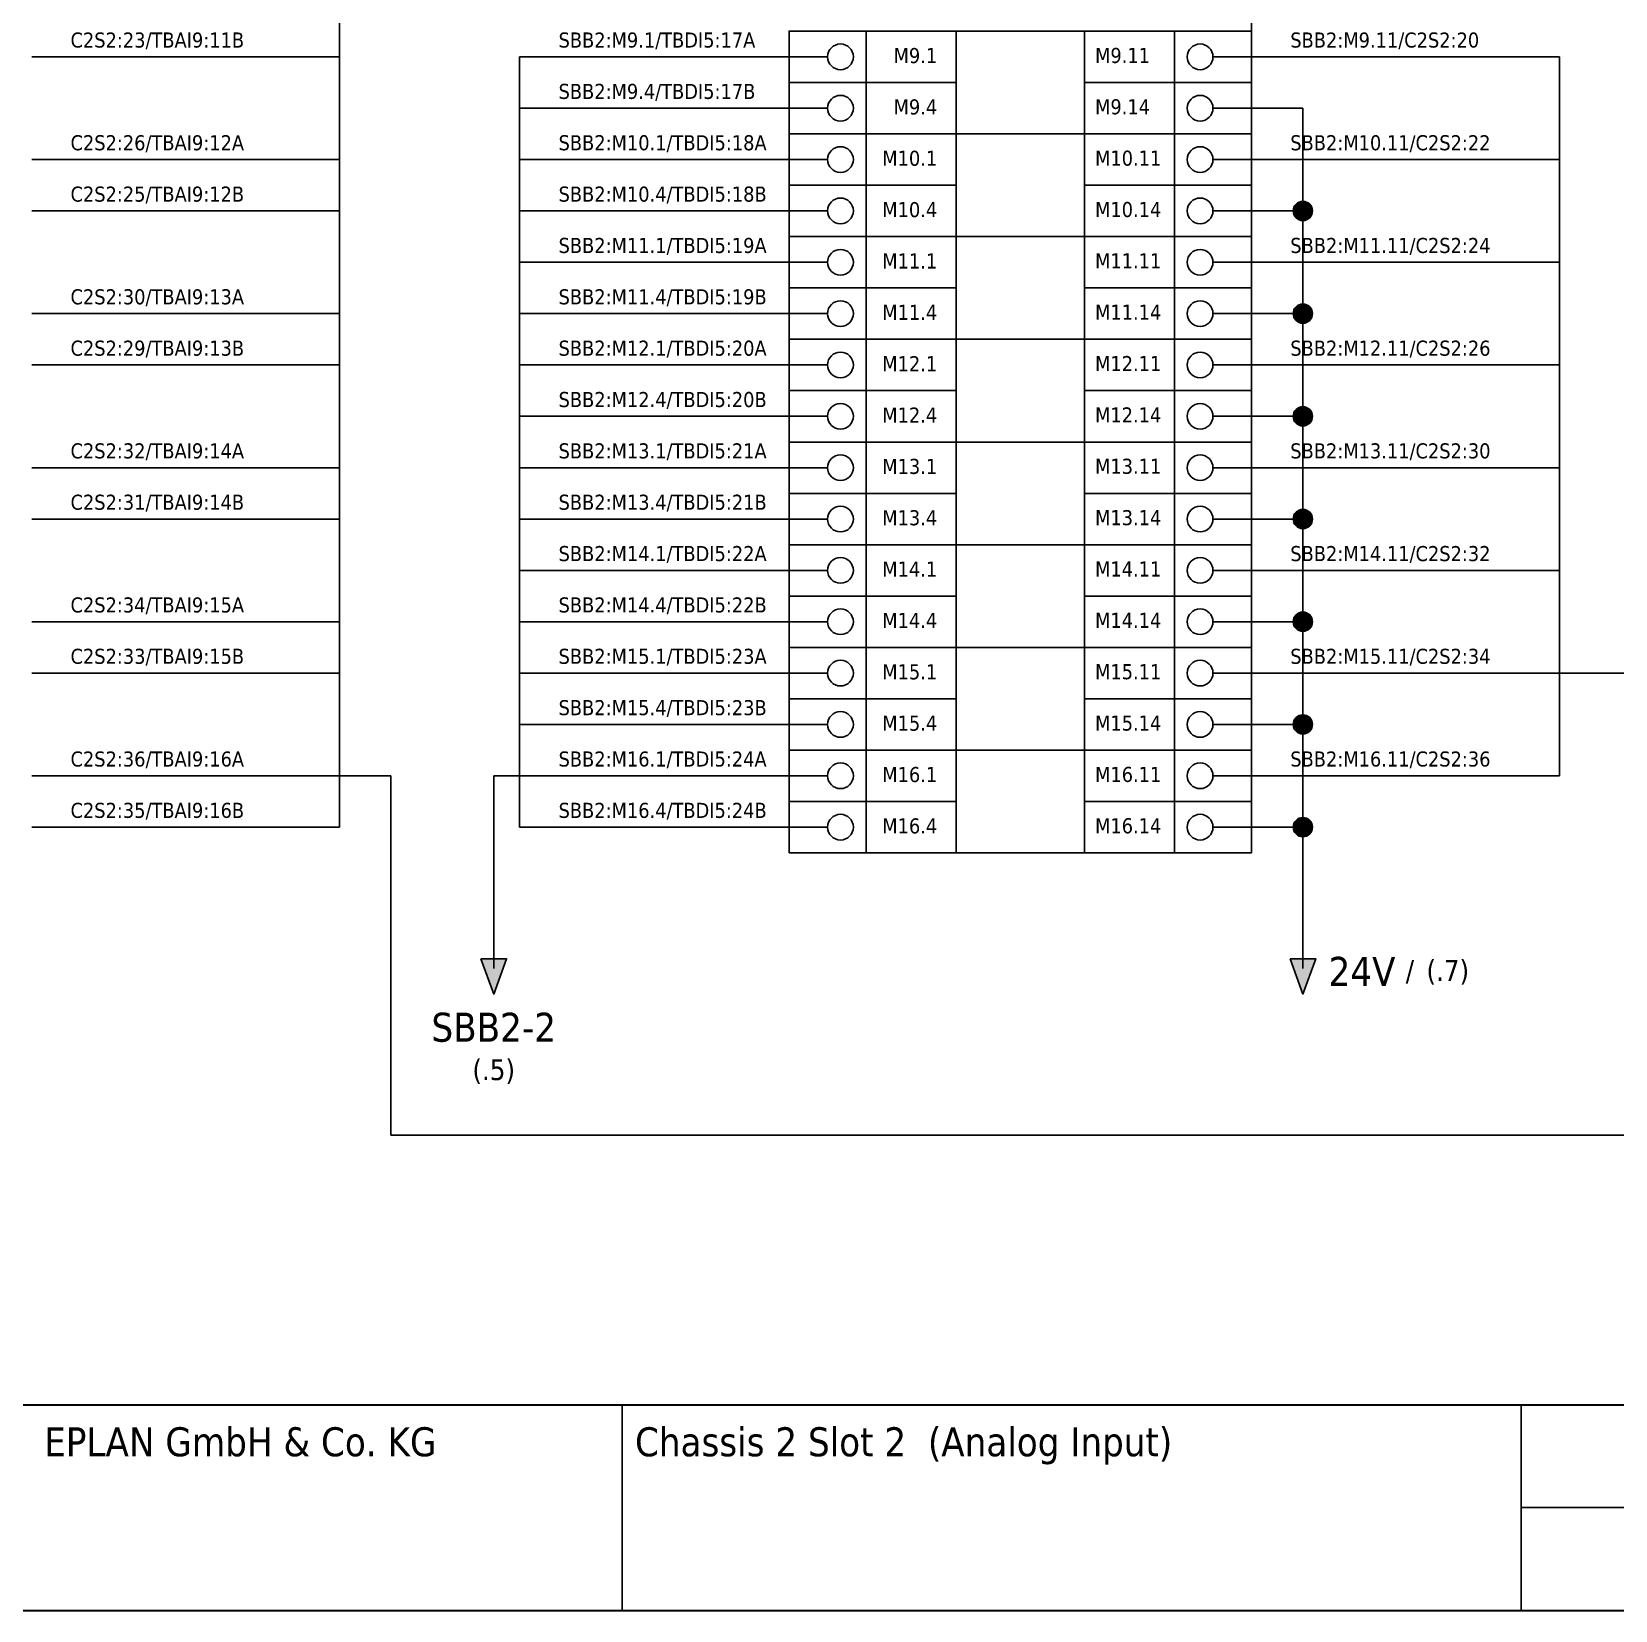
# Model space of a CAD drawing. Header units: millimetres. Extents: x 0 to 1792788, y -13 to 262234.
# Drawn here: x 184 to 307.3, y 0 to 123 of the extents above; entities that cross this region are included whole.
import ezdxf
from ezdxf.enums import TextEntityAlignment as Align

# ---------------------------------------------------------------- set-up
doc = ezdxf.new("R2010")
doc.units = ezdxf.units.MM
doc.linetypes.add('EPL_DASH', pattern=[1, 0.5, -0.5])
for name, color, linetype, lineweight in [('EPLAN201', 7, 'Continuous', 35), ('EPLAN300', 5, 'Continuous', 25), ('EPLAN303', 6, 'Continuous', 25), ('EPLAN306', 6, 'EPL_DASH', 25), ('EPLAN311', 7, 'Continuous', 25), ('EPLAN317', 7, 'Continuous', 25), ('EPLAN400', 5, 'Continuous', 35), ('EPLAN403', 5, 'Continuous', 35), ('EPLAN405', 7, 'Continuous', 25), ('EPLAN421', 5, 'Continuous', 35), ('EPLAN429', 251, 'Continuous', 35), ('EPLAN440', 73, 'Continuous', 35), ('EPLAN441', 73, 'Continuous', 35), ('EPLAN442', 73, 'Continuous', 35), ('EPLAN451', 7, 'Continuous', 35), ('EPLAN452', 7, 'Continuous', 35), ('EPLAN453', 7, 'Continuous', 35), ('EPLAN500', 7, 'Continuous', 35), ('EPLAN501', 7, 'Continuous', 35), ('EPLAN502', 7, 'Continuous', 35), ('EPLAN503', 7, 'Continuous', 35), ('EPLAN504', 7, 'Continuous', 35)]:
    doc.layers.add(name, color=color, linetype=linetype, lineweight=lineweight)
doc.styles.add('Tahoma', font='')
doc.styles.get('Tahoma').set_extended_font_data('Tahoma')

# ---------------------------------------------------------------- blocks, each defined once
blk = doc.blocks.new('EPLFRAME')
at = {"layer": 'EPLAN201', "linetype": 'Continuous', "lineweight": 35, "ltscale": 4}
blk.add_line((0, 16), (420, 16), dxfattribs=at)
at = {"layer": 'EPLAN201', "linetype": 'Continuous', "lineweight": 25, "ltscale": 4}
for p, q in [((230, 0), (230, 16)), ((300, 0), (300, 16)), ((300, 8), (420, 8))]:
    blk.add_line(p, q, dxfattribs=at)
at = {"layer": 'EPLAN201', "linetype": 'Continuous', "lineweight": 35, "ltscale": 4}
blk.add_lwpolyline([(0, 0), (420, 0), (420, 297), (0, 297)], close=True, dxfattribs=at)
at = {"layer": 'EPLAN451', "color": 7, "style": 'Tahoma'}
for tag, p, height in [('14_10014', (101, 12), 2.26), ('14_10015', (185, 12), 2.26), ('14_10011', (101, 5), 2.26), ('14_10013', (332, 5), 1.63), ('14_10151', (73, 1), 1.63), ('14_10300', (415, 1), 1.63)]:
    blk.add_attdef(tag, p, '', height=height, dxfattribs=at)
blk.add_attdef('4_25020', text='', height=1.63, dxfattribs=at).set_placement((413, 1), align=Align.RIGHT)
at = {"layer": 'EPLAN452', "color": 7, "style": 'Tahoma'}
for tag, p, height in [('4_11041', (1, 17), 2.26), ('4_11071[1]', (1, 13), 1.63), ('4_11074[1]', (21, 13), 1.63), ('4_11070[1]', (41, 13), 1.63), ('4_11024', (73, 13), 1.63), ('4_11011', (231, 12), 2.26), ('4_11030', (301, 12), 2.26), ('4_20132_1001', (374, 13), 1.63), ('4_11071[2]', (1, 9), 1.63), ('4_11074[2]', (21, 9), 1.63), ('4_11070[2]', (41, 9), 1.63), ('4_11022', (73, 9), 1.63), ('4_20134_1001', (374, 9), 1.63), ('4_11071[3]', (1, 5), 1.63), ('4_11074[3]', (21, 5), 1.63), ('4_11070[3]', (41, 5), 1.63), ('4_11080', (73, 5), 1.63), ('4_11059', (301, 5), 1.63)]:
    blk.add_attdef(tag, p, '', height=height, dxfattribs=at)
for tag, height, p in [('4_11040', 2.26, (419, 17)), ('4_11000', 1.63, (419, 5)), ('4_11085', 1.63, (141, 1)), ('4_11086', 1.63, (183, 1))]:
    blk.add_attdef(tag, text='', height=height, dxfattribs=at).set_placement(p, align=Align.RIGHT)
at = {"layer": 'EPLAN453', "color": 7, "style": 'Tahoma'}
for tag, p in [('53_19005_1', (21, 293)), ('53_19005', (63, 293)), ('53_19005_8', (105, 293)), ('53_19005_6', (147, 293)), ('53_19005_7', (189, 293)), ('53_19005_9', (231, 293)), ('53_19005_3', (273, 293)), ('53_19005_2', (315, 293)), ('53_19005_4', (357, 293)), ('53_19005_5', (399, 293))]:
    blk.add_attdef(tag, text='', height=1.35, dxfattribs=at).set_placement(p, align=Align.BOTTOM_CENTER)
blk = doc.blocks.new('EPLSYM_LibrarySPECIAL_Symbol1_Variant0_Placement1')
at = {"layer": 'EPLAN306', "lineweight": 25, "ltscale": 4}
blk.add_lwpolyline([(0, -143), (36, -143), (36, 0), (0, 0)], close=True, dxfattribs=at)
at = {"layer": 'EPLAN400', "color": 5, "style": 'Tahoma'}
blk.add_attdef('17_20010', text='', height=2.2575, dxfattribs=at).set_placement((-1.5, -0.9515), align=Align.TOP_CENTER)
at = {"layer": 'EPLAN440', "color": 73, "style": 'Tahoma'}
blk.add_attdef('17_20300', text='', height=1.6254, dxfattribs=at).set_placement((-1.5, -4.57508), align=Align.TOP_RIGHT)
at = {"layer": 'EPLAN500', "color": 7, "style": 'Tahoma'}
blk.add_attdef('17_20027', text='', height=1.6254, dxfattribs=at).set_placement((-1.5, -7.43762), align=Align.TOP_CENTER)
at = {"layer": 'EPLAN501', "color": 7, "style": 'Tahoma'}
blk.add_attdef('17_20011', text='', height=1.6254, dxfattribs=at).set_placement((-1.5, -12.67508), align=Align.TOP_CENTER)
at = {"layer": 'EPLAN502', "color": 7, "style": 'Tahoma'}
blk.add_attdef('17_20025', text='', height=1.6254, dxfattribs=at).set_placement((-1.5, -15.37508), align=Align.TOP_RIGHT)
at = {"layer": 'EPLAN503', "color": 7, "style": 'Tahoma'}
blk.add_attdef('17_20024', text='', height=1.6254, dxfattribs=at).set_placement((-1.5, -18.07508), align=Align.TOP_RIGHT)
at = {"layer": 'EPLAN504', "color": 7, "style": 'Tahoma'}
blk.add_attdef('17_20901[1]', text='', height=1.6254, dxfattribs=at).set_placement((-1.5, -9.97508), align=Align.TOP_RIGHT)
blk = doc.blocks.new('EPLSYM_LibrarySPECIAL_Symbol13_Variant3_Placement1')
at = {"layer": 'EPLAN303', "lineweight": 25, "ltscale": 4}
blk.add_line((4, 0), (1, 0), dxfattribs=at)
blk.add_circle((0, 0), 1, dxfattribs=at)
at = {"layer": 'EPLAN421', "color": 5, "style": 'Tahoma'}
blk.add_attdef('17_20039', text='', height=1.1739, dxfattribs=at).set_placement((2.3, 4), align=Align.BOTTOM_LEFT)
at = {"layer": 'EPLAN429', "color": 251, "style": 'Tahoma'}
blk.add_attdef('17_20011', text='', height=1.6254, dxfattribs=at).set_placement((-76.87, -0.16254), align=Align.MIDDLE_RIGHT)
at = {"layer": 'EPLAN441', "color": 73, "style": 'Tahoma'}
blk.add_attdef('17_20301', text='', height=1.6254, dxfattribs=at).set_placement((-33.62, -0.16254), align=Align.MIDDLE_RIGHT)
blk = doc.blocks.new('EPLSYM_LibrarySPECIAL_Symbol13_Variant1_Placement1')
at = {"layer": 'EPLAN303', "lineweight": 25, "ltscale": 4}
blk.add_line((-4, 0), (-1, 0), dxfattribs=at)
blk.add_circle((0, 0), 1, dxfattribs=at)
at = {"layer": 'EPLAN421', "color": 5, "style": 'Tahoma'}
blk.add_attdef('17_20039', text='', height=1.1739, dxfattribs=at).set_placement((-2.3, 4), align=Align.BOTTOM_RIGHT)
at = {"layer": 'EPLAN429', "color": 251, "style": 'Tahoma'}
blk.add_attdef('17_20011', text='', height=1.6254, dxfattribs=at).set_placement((76.87, -0.16254), align=Align.MIDDLE_LEFT)
at = {"layer": 'EPLAN441', "color": 73, "style": 'Tahoma'}
blk.add_attdef('17_20301', text='', height=1.6254, dxfattribs=at).set_placement((33.62, -0.16254), align=Align.MIDDLE_LEFT)
blk = doc.blocks.new('EPLSYM_LibrarySPECIAL_Symbol308_Variant0_Placement0')
at = {"layer": 'EPLAN405', "color": 7, "style": 'Tahoma'}
for tag, p in [('17_31011', (1.5, 6.35)), ('17_31002', (1.5, 0.5))]:
    blk.add_attdef(tag, text='', height=1.17, dxfattribs=at).set_placement(p, align=Align.BOTTOM_LEFT)
for tag, p in [('17_31004', (1.5, 4.4)), ('17_31003', (1.5, 2.45))]:
    blk.add_attdef(tag, p, '', height=1.17, dxfattribs=at)
blk = doc.blocks.new('EPLSYM_LibrarySPECIAL_Symbol8_Variant3_Placement1')
at = {"layer": 'EPLAN311', "linetype": 'Continuous', "ltscale": 4}
blk.add_hatch(color=256, dxfattribs=at).paths.add_polyline_path([(-1, 0.75), (0, -2), (1, 0.75)], flags=0)
blk.add_line((0, 2), (0, 0.75), dxfattribs=at)
blk.add_lwpolyline([(-1, 0.75), (0, -2), (1, 0.75)], close=True, dxfattribs=at)
at = {"layer": 'EPLAN403', "color": 5, "style": 'Tahoma'}
blk.add_attdef('70_20010', text='', height=2.2575, dxfattribs=at).set_placement((0, -3.4515), align=Align.TOP_CENTER)
at = {"layer": 'EPLAN442', "color": 73, "style": 'Tahoma'}
blk.add_attdef('70_24300', text='', height=1.6254, dxfattribs=at).set_placement((0, -7.07508), align=Align.TOP_CENTER)

msp = doc.modelspace()

# ---------------------------------------------------------------- hatches: boundary and pattern name
at = {"layer": 'EPLAN311', "linetype": 'Continuous', "lineweight": 25, "ltscale": 4}
h = msp.add_hatch(color=7, dxfattribs=at)
edge = h.paths.add_edge_path(flags=0)
edge.add_arc((283, 109), 0.75, 0, 360)
h = msp.add_hatch(color=7, dxfattribs=at)
edge = h.paths.add_edge_path(flags=0)
edge.add_arc((283, 101), 0.75, 0, 360)
h = msp.add_hatch(color=7, dxfattribs=at)
edge = h.paths.add_edge_path(flags=0)
edge.add_arc((283, 93), 0.75, 0, 360)
h = msp.add_hatch(color=7, dxfattribs=at)
edge = h.paths.add_edge_path(flags=0)
edge.add_arc((283, 85), 0.75, 0, 360)
h = msp.add_hatch(color=7, dxfattribs=at)
edge = h.paths.add_edge_path(flags=0)
edge.add_arc((283, 77), 0.75, 0, 360)
h = msp.add_hatch(color=7, dxfattribs=at)
edge = h.paths.add_edge_path(flags=0)
edge.add_arc((283, 69), 0.75, 0, 360)
h = msp.add_hatch(color=7, dxfattribs=at)
edge = h.paths.add_edge_path(flags=0)
edge.add_arc((283, 61), 0.75, 0, 360)

# ---------------------------------------------------------------- linework, layer by layer
at = {"layer": 'EPLAN300', "lineweight": 25, "ltscale": 4}
for points in [[(243, 119), (249, 119), (249, 123), (243, 123)], [(249, 115), (273, 115), (273, 123), (249, 123)], [(249, 119), (256, 119), (256, 123), (249, 123)], [(266, 119), (273, 119), (273, 123), (266, 123)], [(273, 119), (279, 119), (279, 123), (273, 123)], [(243, 115), (249, 115), (249, 119), (243, 119)], [(249, 115), (256, 115), (256, 119), (249, 119)], [(266, 115), (273, 115), (273, 119), (266, 119)], [(273, 115), (279, 115), (279, 119), (273, 119)], [(243, 111), (249, 111), (249, 115), (243, 115)], [(249, 107), (273, 107), (273, 115), (249, 115)], [(249, 111), (256, 111), (256, 115), (249, 115)], [(266, 111), (273, 111), (273, 115), (266, 115)], [(273, 111), (279, 111), (279, 115), (273, 115)], [(243, 107), (249, 107), (249, 111), (243, 111)], [(249, 107), (256, 107), (256, 111), (249, 111)], [(266, 107), (273, 107), (273, 111), (266, 111)], [(273, 107), (279, 107), (279, 111), (273, 111)], [(243, 103), (249, 103), (249, 107), (243, 107)], [(249, 99), (273, 99), (273, 107), (249, 107)], [(249, 103), (256, 103), (256, 107), (249, 107)], [(266, 103), (273, 103), (273, 107), (266, 107)], [(273, 103), (279, 103), (279, 107), (273, 107)], [(243, 99), (249, 99), (249, 103), (243, 103)], [(249, 99), (256, 99), (256, 103), (249, 103)], [(266, 99), (273, 99), (273, 103), (266, 103)], [(273, 99), (279, 99), (279, 103), (273, 103)], [(243, 95), (249, 95), (249, 99), (243, 99)], [(249, 91), (273, 91), (273, 99), (249, 99)], [(249, 95), (256, 95), (256, 99), (249, 99)], [(266, 95), (273, 95), (273, 99), (266, 99)], [(273, 95), (279, 95), (279, 99), (273, 99)], [(243, 91), (249, 91), (249, 95), (243, 95)], [(249, 91), (256, 91), (256, 95), (249, 95)], [(266, 91), (273, 91), (273, 95), (266, 95)], [(273, 91), (279, 91), (279, 95), (273, 95)], [(243, 87), (249, 87), (249, 91), (243, 91)], [(249, 83), (273, 83), (273, 91), (249, 91)], [(249, 87), (256, 87), (256, 91), (249, 91)], [(266, 87), (273, 87), (273, 91), (266, 91)], [(273, 87), (279, 87), (279, 91), (273, 91)], [(243, 83), (249, 83), (249, 87), (243, 87)], [(249, 83), (256, 83), (256, 87), (249, 87)], [(266, 83), (273, 83), (273, 87), (266, 87)], [(273, 83), (279, 83), (279, 87), (273, 87)], [(243, 79), (249, 79), (249, 83), (243, 83)], [(249, 75), (273, 75), (273, 83), (249, 83)], [(249, 79), (256, 79), (256, 83), (249, 83)], [(266, 79), (273, 79), (273, 83), (266, 83)], [(273, 79), (279, 79), (279, 83), (273, 83)], [(243, 75), (249, 75), (249, 79), (243, 79)], [(249, 75), (256, 75), (256, 79), (249, 79)], [(266, 75), (273, 75), (273, 79), (266, 79)], [(273, 75), (279, 75), (279, 79), (273, 79)], [(243, 71), (249, 71), (249, 75), (243, 75)], [(249, 67), (273, 67), (273, 75), (249, 75)], [(249, 71), (256, 71), (256, 75), (249, 75)], [(266, 71), (273, 71), (273, 75), (266, 75)], [(273, 71), (279, 71), (279, 75), (273, 75)], [(243, 67), (249, 67), (249, 71), (243, 71)], [(249, 67), (256, 67), (256, 71), (249, 71)], [(266, 67), (273, 67), (273, 71), (266, 71)], [(273, 67), (279, 67), (279, 71), (273, 71)], [(243, 63), (249, 63), (249, 67), (243, 67)], [(249, 59), (273, 59), (273, 67), (249, 67)], [(249, 63), (256, 63), (256, 67), (249, 67)], [(266, 63), (273, 63), (273, 67), (266, 67)], [(273, 63), (279, 63), (279, 67), (273, 67)], [(243, 59), (249, 59), (249, 63), (243, 63)], [(249, 59), (256, 59), (256, 63), (249, 63)], [(266, 59), (273, 59), (273, 63), (266, 63)], [(273, 59), (279, 59), (279, 63), (273, 63)]]:
    msp.add_lwpolyline(points, close=True, dxfattribs=at)
at = {"layer": 'EPLAN311', "color": 7, "ltscale": 4}
for p, q in [((184.05, 121), (208, 121)), ((245, 121), (222, 121)), ((277, 121), (302.97, 121)), ((245, 117), (222, 117)), ((184.05, 113), (208, 113)), ((245, 113), (222, 113)), ((277, 113), (302.97, 113)), ((184.05, 109), (208, 109)), ((245, 109), (222, 109)), ((245, 105), (222, 105)), ((277, 105), (302.97, 105)), ((184.05, 101), (208, 101)), ((245, 101), (222, 101)), ((184.05, 97), (208, 97)), ((245, 97), (222, 97)), ((277, 97), (302.97, 97)), ((245, 93), (222, 93)), ((184.05, 89), (208, 89)), ((245, 89), (222, 89)), ((277, 89), (302.97, 89)), ((184.05, 85), (208, 85)), ((245, 85), (222, 85)), ((245, 81), (222, 81)), ((277, 81), (302.97, 81)), ((184.05, 77), (208, 77)), ((245, 77), (222, 77)), ((184.05, 73), (208, 73)), ((245, 73), (222, 73)), ((277, 73), (302.97, 73)), ((245, 69), (222, 69)), ((184.05, 65), (208, 65)), ((245, 65), (222, 65)), ((277, 65), (302.97, 65)), ((184.05, 61), (208, 61)), ((245, 61), (222, 61))]:
    msp.add_line(p, q, dxfattribs=at)
at = {"layer": 'EPLAN311', "ltscale": 4}
for p, q in [((208, 121), (206, 121)), ((224, 121), (222, 121)), ((300.97, 121), (302.97, 121)), ((222, 117), (224, 117)), ((277, 117), (283, 117)), ((283, 109), (283, 117)), ((208, 113), (206, 113)), ((222, 113), (224, 113)), ((302.97, 113), (300.97, 113)), ((208, 109), (206, 109)), ((222, 109), (224, 109)), ((277, 109), (281, 109)), ((283, 101), (283, 109)), ((222, 105), (224, 105)), ((302.97, 105), (300.97, 105)), ((208, 101), (206, 101)), ((222, 101), (224, 101)), ((277, 101), (281, 101)), ((283, 93), (283, 101)), ((208, 97), (206, 97)), ((222, 97), (224, 97)), ((302.97, 97), (300.97, 97)), ((222, 93), (224, 93)), ((277, 93), (281, 93)), ((283, 85), (283, 93)), ((208, 89), (206, 89)), ((222, 89), (224, 89)), ((302.97, 89), (300.97, 89)), ((208, 85), (206, 85)), ((222, 85), (224, 85)), ((277, 85), (281, 85)), ((283, 77), (283, 85)), ((222, 81), (224, 81)), ((302.97, 81), (300.97, 81)), ((208, 77), (206, 77)), ((222, 77), (224, 77)), ((277, 77), (281, 77)), ((283, 69), (283, 77)), ((208, 73), (206, 73)), ((222, 73), (224, 73)), ((302.97, 73), (300.97, 73)), ((222, 69), (224, 69)), ((277, 69), (281, 69)), ((283, 69), (283, 61)), ((208, 65), (206, 65)), ((222, 65), (224, 65)), ((300.97, 65), (302.97, 65)), ((206, 61), (208, 61)), ((224, 61), (222, 61)), ((277, 61), (281, 61)), ((283, 61), (283, 50))]:
    msp.add_line(p, q, dxfattribs=at)
at = {"layer": 'EPLAN311', "color": 7, "linetype": 'Continuous', "lineweight": 25, "ltscale": 4}
for p, q in [((281, 117), (283, 117)), ((283, 117), (283, 115)), ((283, 111), (283, 107)), ((281, 109), (283, 109)), ((283, 103), (283, 99)), ((281, 101), (283, 101)), ((283, 95), (283, 91)), ((281, 93), (283, 93)), ((283, 87), (283, 83)), ((281, 85), (283, 85)), ((283, 79), (283, 75)), ((281, 77), (283, 77)), ((283, 71), (283, 67)), ((281, 69), (283, 69)), ((210, 65), (212, 65)), ((212, 65), (212, 63)), ((222, 65), (220, 65)), ((220, 65), (220, 63)), ((283, 63), (283, 59)), ((281, 61), (283, 61)), ((212, 39), (212, 37)), ((212, 37), (214, 37))]:
    msp.add_line(p, q, dxfattribs=at)
for centre in [(283, 109), (283, 101), (283, 93), (283, 85), (283, 77), (283, 69), (283, 61)]:
    msp.add_circle(centre, 0.75, dxfattribs=at)
at = {"layer": 'EPLAN317', "lineweight": 25, "ltscale": 4}
for p, q in [((208, 125), (208, 121)), ((208, 123), (208, 119)), ((208, 113), (208, 121)), ((222, 117), (222, 121)), ((222, 121), (222, 119)), ((302.97, 113), (302.97, 121)), ((302.97, 119), (302.97, 121)), ((222, 119), (222, 115)), ((222, 113), (222, 117)), ((208, 115), (208, 111)), ((222, 115), (222, 111)), ((302.97, 115), (302.97, 111)), ((208, 113), (208, 109)), ((222, 113), (222, 109)), ((302.97, 113), (302.97, 105)), ((208, 111), (208, 107)), ((222, 111), (222, 107)), ((208, 101), (208, 109)), ((222, 105), (222, 109)), ((222, 107), (222, 103)), ((302.97, 107), (302.97, 103)), ((222, 105), (222, 101)), ((302.97, 105), (302.97, 97)), ((208, 103), (208, 99)), ((222, 103), (222, 99)), ((208, 101), (208, 97)), ((222, 97), (222, 101)), ((208, 99), (208, 95)), ((222, 99), (222, 95)), ((302.97, 99), (302.97, 95)), ((208, 89), (208, 97)), ((222, 97), (222, 93)), ((302.97, 97), (302.97, 89)), ((222, 95), (222, 91)), ((222, 89), (222, 93)), ((208, 91), (208, 87)), ((222, 91), (222, 87)), ((302.97, 91), (302.97, 87)), ((208, 89), (208, 85)), ((222, 89), (222, 85)), ((302.97, 89), (302.97, 81)), ((208, 87), (208, 83)), ((222, 87), (222, 83)), ((208, 77), (208, 85)), ((222, 81), (222, 85)), ((222, 83), (222, 79)), ((302.97, 83), (302.97, 79)), ((222, 81), (222, 77)), ((302.97, 81), (302.97, 73)), ((208, 79), (208, 75)), ((222, 79), (222, 75)), ((208, 77), (208, 73)), ((222, 73), (222, 77)), ((208, 75), (208, 71)), ((222, 75), (222, 71)), ((302.97, 75), (302.97, 71)), ((208, 73), (208, 65)), ((222, 73), (222, 69)), ((302.97, 73), (302.97, 65)), ((302.97, 73), (344, 73)), ((302.97, 73), (304.97, 73)), ((222, 71), (222, 67)), ((222, 69), (222, 65)), ((208, 67), (208, 63)), ((222, 67), (222, 63)), ((302.97, 67), (302.97, 65)), ((208, 65), (208, 61)), ((208, 65), (212, 65)), ((208, 65), (210, 65)), ((212, 65), (212, 37)), ((222, 65), (220, 65)), ((220, 65), (220, 50)), ((222, 65), (220, 65)), ((222, 65), (222, 61)), ((208, 63), (208, 61)), ((222, 61), (222, 63)), ((314, 37), (212, 37))]:
    msp.add_line(p, q, dxfattribs=at)

# ---------------------------------------------------------------- block references
ref = msp.add_blockref('EPLFRAME', (0, 0))
ref.add_attrib('4_11011', 'Chassis 2 Slot 2  (Analog Input)', (231, 12), dxfattribs={"layer": 'EPLAN452', "color": 7, "height": 2.2575, "style": 'Tahoma'})
ref.add_attrib('14_10015', 'EPLAN GmbH & Co. KG', (185, 12), dxfattribs={"layer": 'EPLAN451', "color": 7, "height": 2.2575, "style": 'Tahoma'})
ref = msp.add_blockref('EPLSYM_LibrarySPECIAL_Symbol1_Variant0_Placement1', (243, 202))
ref.add_attrib('17_20010', 'SBB2', dxfattribs={"layer": 'EPLAN400', "color": 5, "height": 2.257, "style": 'Tahoma'}).set_placement((260.75, 201.32), align=Align.TOP_CENTER)
ref.add_attrib('17_20027', 'SAFETY BARRIER', dxfattribs={"layer": 'EPLAN500', "color": 7, "height": 1.6254, "style": 'Tahoma'}).set_placement((260.75, 197.54), align=Align.TOP_CENTER)
ref.add_attrib('17_20011', 'HiCTB16-SCT-44C-SC-RA', dxfattribs={"layer": 'EPLAN501', "color": 7, "height": 1.6254, "style": 'Tahoma'}).set_placement((260.75, 192.3), align=Align.TOP_CENTER)
ref.add_attrib('17_20027/1', 'TERMINATION BOARD', dxfattribs={"layer": 'EPLAN500', "color": 7, "height": 1.6254, "style": 'Tahoma'}).set_placement((260.75, 195.1), align=Align.TOP_CENTER)
ref = msp.add_blockref('EPLSYM_LibrarySPECIAL_Symbol308_Variant0_Placement0', (187, 121))
ref.add_attrib('17_31011', 'C2S2:23/TBAI9:11B', dxfattribs={"layer": 'EPLAN405', "color": 7, "height": 1.1739, "style": 'Tahoma'}).set_placement((187.05, 121.37), align=Align.BOTTOM_LEFT)
ref = msp.add_blockref('EPLSYM_LibrarySPECIAL_Symbol308_Variant0_Placement0', (225, 121))
ref.add_attrib('17_31011', 'SBB2:M9.1/TBDI5:17A', dxfattribs={"layer": 'EPLAN405', "color": 7, "height": 1.1739, "style": 'Tahoma'}).set_placement((225.05, 121.37), align=Align.BOTTOM_LEFT)
ref = msp.add_blockref('EPLSYM_LibrarySPECIAL_Symbol308_Variant0_Placement0', (281.97, 121))
ref.add_attrib('17_31011', 'SBB2:M9.11/C2S2:20', dxfattribs={"layer": 'EPLAN405', "color": 7, "height": 1.1739, "style": 'Tahoma'}).set_placement((282.02, 121.37), align=Align.BOTTOM_LEFT)
ref = msp.add_blockref('EPLSYM_LibrarySPECIAL_Symbol13_Variant1_Placement1', (247, 121))
ref.add_attrib('17_20039', 'M9.1', dxfattribs={"layer": 'EPLAN421', "color": 5, "height": 1.174, "style": 'Tahoma'}).set_placement((254.53, 120.16), align=Align.BOTTOM_RIGHT)
ref = msp.add_blockref('EPLSYM_LibrarySPECIAL_Symbol13_Variant3_Placement1', (275, 121))
ref.add_attrib('17_20039', 'M9.11', dxfattribs={"layer": 'EPLAN421', "color": 5, "height": 1.174, "style": 'Tahoma'}).set_placement((266.82, 120.17), align=Align.BOTTOM_LEFT)
ref = msp.add_blockref('EPLSYM_LibrarySPECIAL_Symbol308_Variant0_Placement0', (225, 117))
ref.add_attrib('17_31011', 'SBB2:M9.4/TBDI5:17B', dxfattribs={"layer": 'EPLAN405', "color": 7, "height": 1.1739, "style": 'Tahoma'}).set_placement((225.05, 117.37), align=Align.BOTTOM_LEFT)
ref = msp.add_blockref('EPLSYM_LibrarySPECIAL_Symbol13_Variant1_Placement1', (247, 117))
ref.add_attrib('17_20039', 'M9.4', dxfattribs={"layer": 'EPLAN421', "color": 5, "height": 1.174, "style": 'Tahoma'}).set_placement((254.53, 116.16), align=Align.BOTTOM_RIGHT)
ref = msp.add_blockref('EPLSYM_LibrarySPECIAL_Symbol13_Variant3_Placement1', (275, 117))
ref.add_attrib('17_20039', 'M9.14', dxfattribs={"layer": 'EPLAN421', "color": 5, "height": 1.174, "style": 'Tahoma'}).set_placement((266.82, 116.17), align=Align.BOTTOM_LEFT)
ref = msp.add_blockref('EPLSYM_LibrarySPECIAL_Symbol308_Variant0_Placement0', (187, 113))
ref.add_attrib('17_31011', 'C2S2:26/TBAI9:12A', dxfattribs={"layer": 'EPLAN405', "color": 7, "height": 1.1739, "style": 'Tahoma'}).set_placement((187.05, 113.37), align=Align.BOTTOM_LEFT)
ref = msp.add_blockref('EPLSYM_LibrarySPECIAL_Symbol308_Variant0_Placement0', (225, 113))
ref.add_attrib('17_31011', 'SBB2:M10.1/TBDI5:18A', dxfattribs={"layer": 'EPLAN405', "color": 7, "height": 1.1739, "style": 'Tahoma'}).set_placement((225.05, 113.37), align=Align.BOTTOM_LEFT)
ref = msp.add_blockref('EPLSYM_LibrarySPECIAL_Symbol308_Variant0_Placement0', (281.97, 113))
ref.add_attrib('17_31011', 'SBB2:M10.11/C2S2:22', dxfattribs={"layer": 'EPLAN405', "color": 7, "height": 1.1739, "style": 'Tahoma'}).set_placement((282.02, 113.37), align=Align.BOTTOM_LEFT)
ref = msp.add_blockref('EPLSYM_LibrarySPECIAL_Symbol13_Variant1_Placement1', (247, 113))
ref.add_attrib('17_20039', 'M10.1', dxfattribs={"layer": 'EPLAN421', "color": 5, "height": 1.174, "style": 'Tahoma'}).set_placement((254.53, 112.16), align=Align.BOTTOM_RIGHT)
ref = msp.add_blockref('EPLSYM_LibrarySPECIAL_Symbol13_Variant3_Placement1', (275, 113))
ref.add_attrib('17_20039', 'M10.11', dxfattribs={"layer": 'EPLAN421', "color": 5, "height": 1.174, "style": 'Tahoma'}).set_placement((266.82, 112.17), align=Align.BOTTOM_LEFT)
ref = msp.add_blockref('EPLSYM_LibrarySPECIAL_Symbol308_Variant0_Placement0', (187, 109))
ref.add_attrib('17_31011', 'C2S2:25/TBAI9:12B', dxfattribs={"layer": 'EPLAN405', "color": 7, "height": 1.1739, "style": 'Tahoma'}).set_placement((187.05, 109.37), align=Align.BOTTOM_LEFT)
ref = msp.add_blockref('EPLSYM_LibrarySPECIAL_Symbol308_Variant0_Placement0', (225, 109))
ref.add_attrib('17_31011', 'SBB2:M10.4/TBDI5:18B', dxfattribs={"layer": 'EPLAN405', "color": 7, "height": 1.1739, "style": 'Tahoma'}).set_placement((225.05, 109.37), align=Align.BOTTOM_LEFT)
ref = msp.add_blockref('EPLSYM_LibrarySPECIAL_Symbol13_Variant1_Placement1', (247, 109))
ref.add_attrib('17_20039', 'M10.4', dxfattribs={"layer": 'EPLAN421', "color": 5, "height": 1.174, "style": 'Tahoma'}).set_placement((254.53, 108.16), align=Align.BOTTOM_RIGHT)
ref = msp.add_blockref('EPLSYM_LibrarySPECIAL_Symbol13_Variant3_Placement1', (275, 109))
ref.add_attrib('17_20039', 'M10.14', dxfattribs={"layer": 'EPLAN421', "color": 5, "height": 1.174, "style": 'Tahoma'}).set_placement((266.82, 108.17), align=Align.BOTTOM_LEFT)
ref = msp.add_blockref('EPLSYM_LibrarySPECIAL_Symbol308_Variant0_Placement0', (225, 105))
ref.add_attrib('17_31011', 'SBB2:M11.1/TBDI5:19A', dxfattribs={"layer": 'EPLAN405', "color": 7, "height": 1.1739, "style": 'Tahoma'}).set_placement((225.05, 105.37), align=Align.BOTTOM_LEFT)
ref = msp.add_blockref('EPLSYM_LibrarySPECIAL_Symbol308_Variant0_Placement0', (281.97, 105))
ref.add_attrib('17_31011', 'SBB2:M11.11/C2S2:24', dxfattribs={"layer": 'EPLAN405', "color": 7, "height": 1.1739, "style": 'Tahoma'}).set_placement((282.02, 105.37), align=Align.BOTTOM_LEFT)
ref = msp.add_blockref('EPLSYM_LibrarySPECIAL_Symbol13_Variant1_Placement1', (247, 105))
ref.add_attrib('17_20039', 'M11.1', dxfattribs={"layer": 'EPLAN421', "color": 5, "height": 1.174, "style": 'Tahoma'}).set_placement((254.53, 104.16), align=Align.BOTTOM_RIGHT)
ref = msp.add_blockref('EPLSYM_LibrarySPECIAL_Symbol13_Variant3_Placement1', (275, 105))
ref.add_attrib('17_20039', 'M11.11', dxfattribs={"layer": 'EPLAN421', "color": 5, "height": 1.174, "style": 'Tahoma'}).set_placement((266.82, 104.17), align=Align.BOTTOM_LEFT)
ref = msp.add_blockref('EPLSYM_LibrarySPECIAL_Symbol308_Variant0_Placement0', (187, 101))
ref.add_attrib('17_31011', 'C2S2:30/TBAI9:13A', dxfattribs={"layer": 'EPLAN405', "color": 7, "height": 1.1739, "style": 'Tahoma'}).set_placement((187.05, 101.37), align=Align.BOTTOM_LEFT)
ref = msp.add_blockref('EPLSYM_LibrarySPECIAL_Symbol308_Variant0_Placement0', (225, 101))
ref.add_attrib('17_31011', 'SBB2:M11.4/TBDI5:19B', dxfattribs={"layer": 'EPLAN405', "color": 7, "height": 1.1739, "style": 'Tahoma'}).set_placement((225.05, 101.37), align=Align.BOTTOM_LEFT)
ref = msp.add_blockref('EPLSYM_LibrarySPECIAL_Symbol13_Variant1_Placement1', (247, 101))
ref.add_attrib('17_20039', 'M11.4', dxfattribs={"layer": 'EPLAN421', "color": 5, "height": 1.174, "style": 'Tahoma'}).set_placement((254.53, 100.16), align=Align.BOTTOM_RIGHT)
ref = msp.add_blockref('EPLSYM_LibrarySPECIAL_Symbol13_Variant3_Placement1', (275, 101))
ref.add_attrib('17_20039', 'M11.14', dxfattribs={"layer": 'EPLAN421', "color": 5, "height": 1.174, "style": 'Tahoma'}).set_placement((266.82, 100.17), align=Align.BOTTOM_LEFT)
ref = msp.add_blockref('EPLSYM_LibrarySPECIAL_Symbol308_Variant0_Placement0', (187, 97))
ref.add_attrib('17_31011', 'C2S2:29/TBAI9:13B', dxfattribs={"layer": 'EPLAN405', "color": 7, "height": 1.1739, "style": 'Tahoma'}).set_placement((187.05, 97.37), align=Align.BOTTOM_LEFT)
ref = msp.add_blockref('EPLSYM_LibrarySPECIAL_Symbol308_Variant0_Placement0', (225, 97))
ref.add_attrib('17_31011', 'SBB2:M12.1/TBDI5:20A', dxfattribs={"layer": 'EPLAN405', "color": 7, "height": 1.1739, "style": 'Tahoma'}).set_placement((225.05, 97.37), align=Align.BOTTOM_LEFT)
ref = msp.add_blockref('EPLSYM_LibrarySPECIAL_Symbol308_Variant0_Placement0', (281.97, 97))
ref.add_attrib('17_31011', 'SBB2:M12.11/C2S2:26', dxfattribs={"layer": 'EPLAN405', "color": 7, "height": 1.1739, "style": 'Tahoma'}).set_placement((282.02, 97.37), align=Align.BOTTOM_LEFT)
ref = msp.add_blockref('EPLSYM_LibrarySPECIAL_Symbol13_Variant1_Placement1', (247, 97))
ref.add_attrib('17_20039', 'M12.1', dxfattribs={"layer": 'EPLAN421', "color": 5, "height": 1.174, "style": 'Tahoma'}).set_placement((254.53, 96.16), align=Align.BOTTOM_RIGHT)
ref = msp.add_blockref('EPLSYM_LibrarySPECIAL_Symbol13_Variant3_Placement1', (275, 97))
ref.add_attrib('17_20039', 'M12.11', dxfattribs={"layer": 'EPLAN421', "color": 5, "height": 1.174, "style": 'Tahoma'}).set_placement((266.82, 96.17), align=Align.BOTTOM_LEFT)
ref = msp.add_blockref('EPLSYM_LibrarySPECIAL_Symbol308_Variant0_Placement0', (225, 93))
ref.add_attrib('17_31011', 'SBB2:M12.4/TBDI5:20B', dxfattribs={"layer": 'EPLAN405', "color": 7, "height": 1.1739, "style": 'Tahoma'}).set_placement((225.05, 93.37), align=Align.BOTTOM_LEFT)
ref = msp.add_blockref('EPLSYM_LibrarySPECIAL_Symbol13_Variant1_Placement1', (247, 93))
ref.add_attrib('17_20039', 'M12.4', dxfattribs={"layer": 'EPLAN421', "color": 5, "height": 1.174, "style": 'Tahoma'}).set_placement((254.53, 92.16), align=Align.BOTTOM_RIGHT)
ref = msp.add_blockref('EPLSYM_LibrarySPECIAL_Symbol13_Variant3_Placement1', (275, 93))
ref.add_attrib('17_20039', 'M12.14', dxfattribs={"layer": 'EPLAN421', "color": 5, "height": 1.174, "style": 'Tahoma'}).set_placement((266.82, 92.17), align=Align.BOTTOM_LEFT)
ref = msp.add_blockref('EPLSYM_LibrarySPECIAL_Symbol308_Variant0_Placement0', (187, 89))
ref.add_attrib('17_31011', 'C2S2:32/TBAI9:14A', dxfattribs={"layer": 'EPLAN405', "color": 7, "height": 1.1739, "style": 'Tahoma'}).set_placement((187.05, 89.37), align=Align.BOTTOM_LEFT)
ref = msp.add_blockref('EPLSYM_LibrarySPECIAL_Symbol308_Variant0_Placement0', (225, 89))
ref.add_attrib('17_31011', 'SBB2:M13.1/TBDI5:21A', dxfattribs={"layer": 'EPLAN405', "color": 7, "height": 1.1739, "style": 'Tahoma'}).set_placement((225.05, 89.37), align=Align.BOTTOM_LEFT)
ref = msp.add_blockref('EPLSYM_LibrarySPECIAL_Symbol308_Variant0_Placement0', (281.97, 89))
ref.add_attrib('17_31011', 'SBB2:M13.11/C2S2:30', dxfattribs={"layer": 'EPLAN405', "color": 7, "height": 1.1739, "style": 'Tahoma'}).set_placement((282.02, 89.37), align=Align.BOTTOM_LEFT)
ref = msp.add_blockref('EPLSYM_LibrarySPECIAL_Symbol13_Variant1_Placement1', (247, 89))
ref.add_attrib('17_20039', 'M13.1', dxfattribs={"layer": 'EPLAN421', "color": 5, "height": 1.174, "style": 'Tahoma'}).set_placement((254.53, 88.16), align=Align.BOTTOM_RIGHT)
ref = msp.add_blockref('EPLSYM_LibrarySPECIAL_Symbol13_Variant3_Placement1', (275, 89))
ref.add_attrib('17_20039', 'M13.11', dxfattribs={"layer": 'EPLAN421', "color": 5, "height": 1.174, "style": 'Tahoma'}).set_placement((266.82, 88.17), align=Align.BOTTOM_LEFT)
ref = msp.add_blockref('EPLSYM_LibrarySPECIAL_Symbol308_Variant0_Placement0', (187, 85))
ref.add_attrib('17_31011', 'C2S2:31/TBAI9:14B', dxfattribs={"layer": 'EPLAN405', "color": 7, "height": 1.1739, "style": 'Tahoma'}).set_placement((187.05, 85.37), align=Align.BOTTOM_LEFT)
ref = msp.add_blockref('EPLSYM_LibrarySPECIAL_Symbol308_Variant0_Placement0', (225, 85))
ref.add_attrib('17_31011', 'SBB2:M13.4/TBDI5:21B', dxfattribs={"layer": 'EPLAN405', "color": 7, "height": 1.1739, "style": 'Tahoma'}).set_placement((225.05, 85.37), align=Align.BOTTOM_LEFT)
ref = msp.add_blockref('EPLSYM_LibrarySPECIAL_Symbol13_Variant1_Placement1', (247, 85))
ref.add_attrib('17_20039', 'M13.4', dxfattribs={"layer": 'EPLAN421', "color": 5, "height": 1.174, "style": 'Tahoma'}).set_placement((254.53, 84.16), align=Align.BOTTOM_RIGHT)
ref = msp.add_blockref('EPLSYM_LibrarySPECIAL_Symbol13_Variant3_Placement1', (275, 85))
ref.add_attrib('17_20039', 'M13.14', dxfattribs={"layer": 'EPLAN421', "color": 5, "height": 1.174, "style": 'Tahoma'}).set_placement((266.82, 84.17), align=Align.BOTTOM_LEFT)
ref = msp.add_blockref('EPLSYM_LibrarySPECIAL_Symbol308_Variant0_Placement0', (225, 81))
ref.add_attrib('17_31011', 'SBB2:M14.1/TBDI5:22A', dxfattribs={"layer": 'EPLAN405', "color": 7, "height": 1.1739, "style": 'Tahoma'}).set_placement((225.05, 81.37), align=Align.BOTTOM_LEFT)
ref = msp.add_blockref('EPLSYM_LibrarySPECIAL_Symbol308_Variant0_Placement0', (281.97, 81))
ref.add_attrib('17_31011', 'SBB2:M14.11/C2S2:32', dxfattribs={"layer": 'EPLAN405', "color": 7, "height": 1.1739, "style": 'Tahoma'}).set_placement((282.02, 81.37), align=Align.BOTTOM_LEFT)
ref = msp.add_blockref('EPLSYM_LibrarySPECIAL_Symbol13_Variant1_Placement1', (247, 81))
ref.add_attrib('17_20039', 'M14.1', dxfattribs={"layer": 'EPLAN421', "color": 5, "height": 1.174, "style": 'Tahoma'}).set_placement((254.53, 80.16), align=Align.BOTTOM_RIGHT)
ref = msp.add_blockref('EPLSYM_LibrarySPECIAL_Symbol13_Variant3_Placement1', (275, 81))
ref.add_attrib('17_20039', 'M14.11', dxfattribs={"layer": 'EPLAN421', "color": 5, "height": 1.174, "style": 'Tahoma'}).set_placement((266.82, 80.17), align=Align.BOTTOM_LEFT)
ref = msp.add_blockref('EPLSYM_LibrarySPECIAL_Symbol308_Variant0_Placement0', (187, 77))
ref.add_attrib('17_31011', 'C2S2:34/TBAI9:15A', dxfattribs={"layer": 'EPLAN405', "color": 7, "height": 1.1739, "style": 'Tahoma'}).set_placement((187.05, 77.37), align=Align.BOTTOM_LEFT)
ref = msp.add_blockref('EPLSYM_LibrarySPECIAL_Symbol308_Variant0_Placement0', (225, 77))
ref.add_attrib('17_31011', 'SBB2:M14.4/TBDI5:22B', dxfattribs={"layer": 'EPLAN405', "color": 7, "height": 1.1739, "style": 'Tahoma'}).set_placement((225.05, 77.37), align=Align.BOTTOM_LEFT)
ref = msp.add_blockref('EPLSYM_LibrarySPECIAL_Symbol13_Variant1_Placement1', (247, 77))
ref.add_attrib('17_20039', 'M14.4', dxfattribs={"layer": 'EPLAN421', "color": 5, "height": 1.174, "style": 'Tahoma'}).set_placement((254.53, 76.16), align=Align.BOTTOM_RIGHT)
ref = msp.add_blockref('EPLSYM_LibrarySPECIAL_Symbol13_Variant3_Placement1', (275, 77))
ref.add_attrib('17_20039', 'M14.14', dxfattribs={"layer": 'EPLAN421', "color": 5, "height": 1.174, "style": 'Tahoma'}).set_placement((266.82, 76.17), align=Align.BOTTOM_LEFT)
ref = msp.add_blockref('EPLSYM_LibrarySPECIAL_Symbol308_Variant0_Placement0', (187, 73))
ref.add_attrib('17_31011', 'C2S2:33/TBAI9:15B', dxfattribs={"layer": 'EPLAN405', "color": 7, "height": 1.1739, "style": 'Tahoma'}).set_placement((187.05, 73.37), align=Align.BOTTOM_LEFT)
ref = msp.add_blockref('EPLSYM_LibrarySPECIAL_Symbol308_Variant0_Placement0', (225, 73))
ref.add_attrib('17_31011', 'SBB2:M15.1/TBDI5:23A', dxfattribs={"layer": 'EPLAN405', "color": 7, "height": 1.1739, "style": 'Tahoma'}).set_placement((225.05, 73.37), align=Align.BOTTOM_LEFT)
ref = msp.add_blockref('EPLSYM_LibrarySPECIAL_Symbol13_Variant1_Placement1', (247, 73))
ref.add_attrib('17_20039', 'M15.1', dxfattribs={"layer": 'EPLAN421', "color": 5, "height": 1.174, "style": 'Tahoma'}).set_placement((254.53, 72.16), align=Align.BOTTOM_RIGHT)
ref = msp.add_blockref('EPLSYM_LibrarySPECIAL_Symbol13_Variant3_Placement1', (275, 73))
ref.add_attrib('17_20039', 'M15.11', dxfattribs={"layer": 'EPLAN421', "color": 5, "height": 1.174, "style": 'Tahoma'}).set_placement((266.82, 72.17), align=Align.BOTTOM_LEFT)
ref = msp.add_blockref('EPLSYM_LibrarySPECIAL_Symbol308_Variant0_Placement0', (281.97, 73))
ref.add_attrib('17_31011', 'SBB2:M15.11/C2S2:34', dxfattribs={"layer": 'EPLAN405', "color": 7, "height": 1.1739, "style": 'Tahoma'}).set_placement((282.02, 73.37), align=Align.BOTTOM_LEFT)
ref = msp.add_blockref('EPLSYM_LibrarySPECIAL_Symbol308_Variant0_Placement0', (225, 69))
ref.add_attrib('17_31011', 'SBB2:M15.4/TBDI5:23B', dxfattribs={"layer": 'EPLAN405', "color": 7, "height": 1.1739, "style": 'Tahoma'}).set_placement((225.05, 69.37), align=Align.BOTTOM_LEFT)
ref = msp.add_blockref('EPLSYM_LibrarySPECIAL_Symbol13_Variant1_Placement1', (247, 69))
ref.add_attrib('17_20039', 'M15.4', dxfattribs={"layer": 'EPLAN421', "color": 5, "height": 1.174, "style": 'Tahoma'}).set_placement((254.53, 68.16), align=Align.BOTTOM_RIGHT)
ref = msp.add_blockref('EPLSYM_LibrarySPECIAL_Symbol13_Variant3_Placement1', (275, 69))
ref.add_attrib('17_20039', 'M15.14', dxfattribs={"layer": 'EPLAN421', "color": 5, "height": 1.174, "style": 'Tahoma'}).set_placement((266.82, 68.17), align=Align.BOTTOM_LEFT)
ref = msp.add_blockref('EPLSYM_LibrarySPECIAL_Symbol308_Variant0_Placement0', (187, 65))
ref.add_attrib('17_31011', 'C2S2:36/TBAI9:16A', dxfattribs={"layer": 'EPLAN405', "color": 7, "height": 1.1739, "style": 'Tahoma'}).set_placement((187.05, 65.37), align=Align.BOTTOM_LEFT)
ref = msp.add_blockref('EPLSYM_LibrarySPECIAL_Symbol308_Variant0_Placement0', (225, 65))
ref.add_attrib('17_31011', 'SBB2:M16.1/TBDI5:24A', dxfattribs={"layer": 'EPLAN405', "color": 7, "height": 1.1739, "style": 'Tahoma'}).set_placement((225.05, 65.37), align=Align.BOTTOM_LEFT)
ref = msp.add_blockref('EPLSYM_LibrarySPECIAL_Symbol308_Variant0_Placement0', (281.97, 65))
ref.add_attrib('17_31011', 'SBB2:M16.11/C2S2:36', dxfattribs={"layer": 'EPLAN405', "color": 7, "height": 1.1739, "style": 'Tahoma'}).set_placement((282.02, 65.37), align=Align.BOTTOM_LEFT)
ref = msp.add_blockref('EPLSYM_LibrarySPECIAL_Symbol13_Variant1_Placement1', (247, 65))
ref.add_attrib('17_20039', 'M16.1', dxfattribs={"layer": 'EPLAN421', "color": 5, "height": 1.174, "style": 'Tahoma'}).set_placement((254.53, 64.16), align=Align.BOTTOM_RIGHT)
ref = msp.add_blockref('EPLSYM_LibrarySPECIAL_Symbol13_Variant3_Placement1', (275, 65))
ref.add_attrib('17_20039', 'M16.11', dxfattribs={"layer": 'EPLAN421', "color": 5, "height": 1.174, "style": 'Tahoma'}).set_placement((266.82, 64.17), align=Align.BOTTOM_LEFT)
ref = msp.add_blockref('EPLSYM_LibrarySPECIAL_Symbol308_Variant0_Placement0', (187, 61))
ref.add_attrib('17_31011', 'C2S2:35/TBAI9:16B', dxfattribs={"layer": 'EPLAN405', "color": 7, "height": 1.1739, "style": 'Tahoma'}).set_placement((187.05, 61.37), align=Align.BOTTOM_LEFT)
ref = msp.add_blockref('EPLSYM_LibrarySPECIAL_Symbol308_Variant0_Placement0', (225, 61))
ref.add_attrib('17_31011', 'SBB2:M16.4/TBDI5:24B', dxfattribs={"layer": 'EPLAN405', "color": 7, "height": 1.1739, "style": 'Tahoma'}).set_placement((225.05, 61.37), align=Align.BOTTOM_LEFT)
ref = msp.add_blockref('EPLSYM_LibrarySPECIAL_Symbol13_Variant1_Placement1', (247, 61))
ref.add_attrib('17_20039', 'M16.4', dxfattribs={"layer": 'EPLAN421', "color": 5, "height": 1.174, "style": 'Tahoma'}).set_placement((254.53, 60.16), align=Align.BOTTOM_RIGHT)
ref = msp.add_blockref('EPLSYM_LibrarySPECIAL_Symbol13_Variant3_Placement1', (275, 61))
ref.add_attrib('17_20039', 'M16.14', dxfattribs={"layer": 'EPLAN421', "color": 5, "height": 1.174, "style": 'Tahoma'}).set_placement((266.82, 60.17), align=Align.BOTTOM_LEFT)
msp.add_blockref('EPLSYM_LibrarySPECIAL_Symbol8_Variant3_Placement1', (220, 50)).add_auto_attribs({'70_20010': 'SBB2-2', '70_24300': '(.5)'})
ref = msp.add_blockref('EPLSYM_LibrarySPECIAL_Symbol8_Variant3_Placement1', (283, 50))
ref.add_attrib('70_20010', '24V', dxfattribs={"layer": 'EPLAN403', "color": 5, "height": 2.257, "style": 'Tahoma'}).set_placement((285, 49.77), align=Align.MIDDLE_LEFT)
ref.add_attrib('70_24350', '/', dxfattribs={"layer": 'EPLAN442', "color": 73, "height": 1.63, "style": 'Tahoma'}).set_placement((291.01, 49.84), align=Align.MIDDLE_LEFT)
ref.add_attrib('70_24300', '(.7)', dxfattribs={"layer": 'EPLAN442', "color": 73, "height": 1.625, "style": 'Tahoma'}).set_placement((292.62, 49.84), align=Align.MIDDLE_LEFT)

doc.saveas('drawing.dxf')
